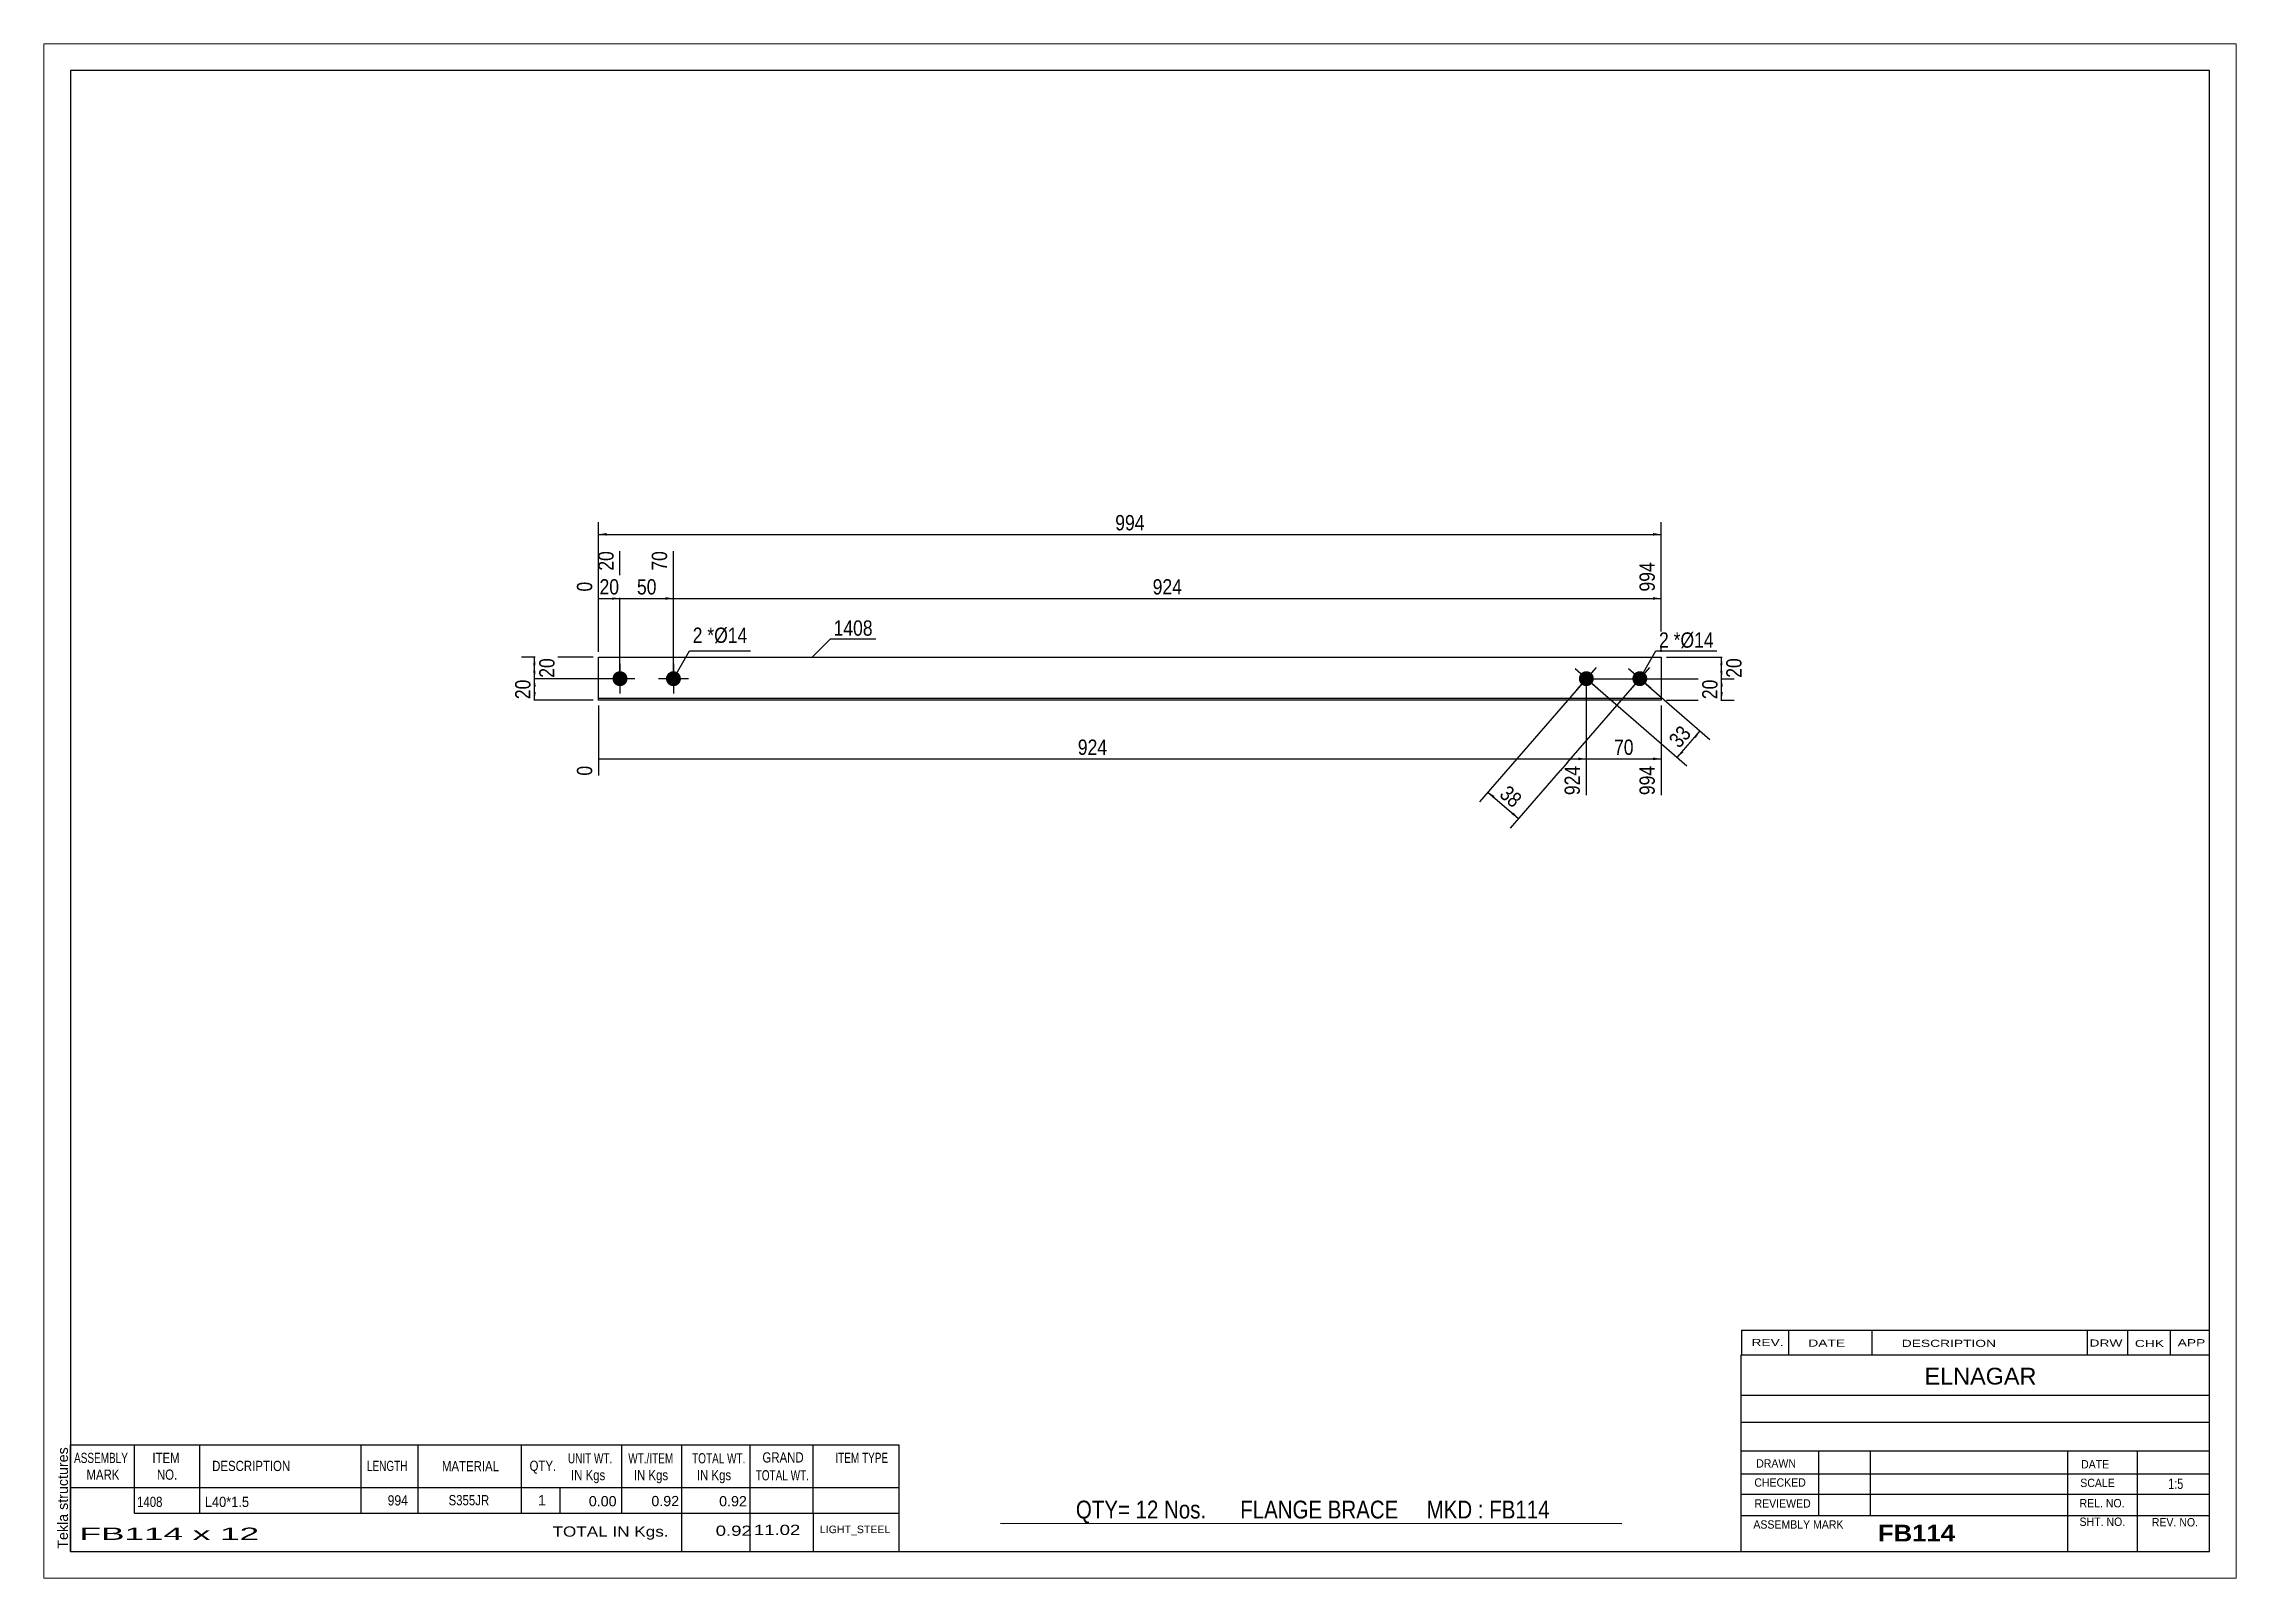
# Paper-space layout 'Layout1' of a CAD drawing. Header units: millimetres. Extents: x 0 to 410, y 0 to 287.
# The model-space entities are those that its viewports show. They can reach past a viewport. Long polylines and large blocks are cut down to what shows.
import ezdxf

# ---------------------------------------------------------------- set-up
doc = ezdxf.new("R2010")
doc.units = ezdxf.units.MM
doc.layers.add('Viewport layer', color=7, linetype='Continuous', plot=False)
doc.styles.add('Arial', font='ARIAL.TTF', dxfattribs={"height": 0.2})
doc.styles.add('Arial Bold', font='ARIALBD.TTF', dxfattribs={"height": 0.2})
doc.styles.add('Arial Narrow', font='ARIALN.TTF', dxfattribs={"height": 0.2})

# ---------------------------------------------------------------- blocks, each defined once
blk = doc.blocks.new('Unknown-629081226-1599')
at = {"color": 5, "linetype": 'Continuous'}
for p, q in [((405, 282), (5, 282)), ((5, 282), (5, 5)), ((405, 5), (405, 282)), ((5, 5), (405, 5))]:
    blk.add_line(p, q, dxfattribs=at)
at = {"color": 174, "linetype": 'Continuous', "style": 'Arial'}
blk.add_text('Tekla structures', height=1.9102, rotation=90, dxfattribs=at).set_placement((4.5, 5.5))
blk = doc.blocks.new('Part-629081226-1227 - 1212')
at = {"color": 2, "linetype": 'Continuous'}
for p, q in [((103.75, 164.25), (103.75, 172.25)), ((103.75, 172.25), (302.47, 172.25)), ((302.47, 172.25), (302.47, 164.25)), ((302.47, 164.55), (103.75, 164.55)), ((302.47, 164.25), (103.75, 164.25))]:
    blk.add_line(p, q, dxfattribs=at)
blk = doc.blocks.new('Bolt-629081226-1228 - 1212')
at = {"linetype": 'Continuous'}
blk.add_hatch(color=3, dxfattribs=at).paths.add_polyline_path([(287.56, 167.19, -1), (289.39, 169.31, -1)])
at = {"color": 3, "linetype": 'Continuous'}
for p, q in [((290.59, 166.41), (286.36, 170.09)), ((290.31, 170.36), (286.64, 166.14))]:
    blk.add_line(p, q, dxfattribs=at)
blk = doc.blocks.new('Bolt-629081226-1229 - 1212')
at = {"linetype": 'Continuous'}
blk.add_hatch(color=3, dxfattribs=at).paths.add_polyline_path([(297.56, 167.19, -1), (299.39, 169.31, -1)])
at = {"color": 3, "linetype": 'Continuous'}
for p, q in [((300.59, 166.41), (296.36, 170.09)), ((300.31, 170.36), (296.64, 166.14))]:
    blk.add_line(p, q, dxfattribs=at)
blk = doc.blocks.new('Bolt-629081226-1230 - 1212')
at = {"linetype": 'Continuous'}
for points in [[(107.75, 166.85, -1), (107.75, 169.65, -1)], [(117.75, 166.85, -1), (117.75, 169.65, -1)]]:
    blk.add_hatch(color=3, dxfattribs=at).paths.add_polyline_path(points)
at = {"color": 3, "linetype": 'Continuous'}
for p, q in [((110.55, 168.25), (104.95, 168.25)), ((107.75, 171.05), (107.75, 165.45)), ((120.55, 168.25), (114.95, 168.25)), ((117.75, 171.05), (117.75, 165.45))]:
    blk.add_line(p, q, dxfattribs=at)
blk = doc.blocks.new('StraightDimension-629081226-1237 - 1212')
at = {"linetype": 'Continuous'}
blk.add_hatch(color=7, dxfattribs=at).paths.add_polyline_path([(300.97, 183.5), (302.47, 183.25), (300.97, 183)])
at = {"color": 7, "linetype": 'Continuous'}
for p, q in [((117.75, 169.25), (117.75, 192.11)), ((302.47, 173.25), (302.47, 190.03)), ((117.75, 183.25), (302.47, 183.25))]:
    blk.add_line(p, q, dxfattribs=at)
at = {"color": 0, "linetype": 'Continuous'}
blk.add_wipeout([(301.87, 190.63), (297.67, 190.63), (297.67, 183.95), (301.87, 183.95)], dxfattribs=at)
at = {"color": 0}
blk.add_wipeout([(213.45, 183.4), (213.45, 187.6), (206.77, 187.6), (206.77, 183.4)], dxfattribs=at)
at = {"color": 3, "linetype": 'Continuous', "style": 'Arial Narrow'}
blk.add_text('994', height=2.863, rotation=90.0002, dxfattribs=at).set_placement((301.27, 184.55))
at = {"color": 3, "style": 'Arial Narrow'}
blk.add_text('924', height=2.863, dxfattribs=at).set_placement((207.37, 184))
blk = doc.blocks.new('StraightDimension-629081226-1238 - 1212')
at = {"linetype": 'Continuous'}
blk.add_hatch(color=7, dxfattribs=at).paths.add_polyline_path([(116.25, 183.5), (117.75, 183.25), (116.25, 183)])
at = {"color": 7, "linetype": 'Continuous'}
for p, q in [((107.75, 169.25), (107.75, 192.11)), ((117.75, 169.25), (117.75, 192.11)), ((107.75, 183.25), (117.75, 183.25))]:
    blk.add_line(p, q, dxfattribs=at)
at = {"color": 0}
blk.add_wipeout([(115.18, 183.4), (115.18, 187.6), (110.32, 187.6), (110.32, 183.4)], dxfattribs=at)
at = {"color": 0, "linetype": 'Continuous'}
blk.add_wipeout([(117.15, 192.71), (112.95, 192.71), (112.95, 187.85), (117.15, 187.85)], dxfattribs=at)
at = {"color": 3, "linetype": 'Continuous', "style": 'Arial Narrow'}
blk.add_text('70', height=2.863, rotation=90.0002, dxfattribs=at).set_placement((116.55, 188.45))
at = {"color": 3, "style": 'Arial Narrow'}
blk.add_text('50', height=2.863, dxfattribs=at).set_placement((110.92, 184))
blk = doc.blocks.new('StraightDimension-629081226-1288 - 1212')
at = {"linetype": 'Continuous'}
for points in [[(308.58, 157.5), (309.75, 158.47), (308.95, 157.17)], [(306.63, 154.48), (305.45, 153.52), (306.25, 154.81)]]:
    blk.add_hatch(color=7, dxfattribs=at).paths.add_polyline_path(points)
at = {"color": 7, "linetype": 'Continuous'}
for p, q in [((289.23, 167.59), (307.27, 151.94)), ((299.23, 167.59), (311.56, 156.89)), ((305.45, 153.52), (309.75, 158.47))]:
    blk.add_line(p, q, dxfattribs=at)
at = {"color": 0}
blk.add_wipeout([(309.08, 157.92), (305.91, 160.68), (302.72, 157.01), (305.9, 154.25)], dxfattribs=at)
at = {"color": 3, "style": 'Arial Narrow'}
blk.add_text('33', height=2.863, rotation=49.0509, dxfattribs=at).set_placement((305.84, 155.1))
blk = doc.blocks.new('StraightDimension-629081226-1239 - 1212')
at = {"linetype": 'Continuous'}
blk.add_hatch(color=7, dxfattribs=at).paths.add_polyline_path([(106.25, 183.5), (107.75, 183.25), (106.25, 183)])
at = {"color": 7, "linetype": 'Continuous'}
for p, q in [((107.75, 169.25), (107.75, 192.11)), ((103.75, 173.25), (103.75, 186.38)), ((103.75, 183.25), (107.75, 183.25))]:
    blk.add_line(p, q, dxfattribs=at)
at = {"color": 0}
blk.add_wipeout([(108.18, 183.4), (108.18, 187.6), (103.32, 187.6), (103.32, 183.4)], dxfattribs=at)
at = {"color": 0, "linetype": 'Continuous'}
blk.add_wipeout([(107.15, 192.71), (102.95, 192.71), (102.95, 187.85), (107.15, 187.85)], dxfattribs=at)
blk.add_wipeout([(103.15, 186.98), (98.95, 186.98), (98.95, 183.95), (103.15, 183.95)], dxfattribs=at)
at = {"color": 3, "linetype": 'Continuous', "style": 'Arial Narrow'}
for s, height, p in [('20', 2.863, (106.55, 188.45)), ('0', 2.86, (102.55, 184.55))]:
    blk.add_text(s, height=height, rotation=90.0002, dxfattribs=at).set_placement(p)
at = {"color": 3, "style": 'Arial Narrow'}
blk.add_text('20', height=2.863, dxfattribs=at).set_placement((103.92, 184))
blk = doc.blocks.new('StraightDimension-629081226-1252 - 1212')
at = {"linetype": 'Continuous'}
blk.add_hatch(color=7, dxfattribs=at).paths.add_polyline_path([(300.97, 153.5), (302.47, 153.25), (300.97, 153)])
at = {"color": 7, "linetype": 'Continuous'}
for p, q in [((288.47, 167.25), (288.47, 146.47)), ((302.47, 163.25), (302.47, 146.47)), ((288.47, 153.25), (302.47, 153.25))]:
    blk.add_line(p, q, dxfattribs=at)
at = {"color": 0}
blk.add_wipeout([(297.9, 153.4), (297.9, 157.6), (293.05, 157.6), (293.05, 153.4)], dxfattribs=at)
at = {"color": 0, "linetype": 'Continuous'}
blk.add_wipeout([(301.87, 152.55), (297.67, 152.55), (297.67, 145.87), (301.87, 145.87)], dxfattribs=at)
at = {"color": 3, "style": 'Arial Narrow'}
blk.add_text('70', height=2.863, dxfattribs=at).set_placement((293.65, 154))
at = {"color": 3, "linetype": 'Continuous', "style": 'Arial Narrow'}
blk.add_text('994', height=2.863, rotation=90.0002, dxfattribs=at).set_placement((301.27, 146.47))
blk = doc.blocks.new('StraightDimension-629081226-1253 - 1212')
at = {"linetype": 'Continuous'}
blk.add_hatch(color=7, dxfattribs=at).paths.add_polyline_path([(286.97, 153.5), (288.47, 153.25), (286.97, 153)])
at = {"color": 7, "linetype": 'Continuous'}
for p, q in [((288.47, 167.25), (288.47, 146.47)), ((103.75, 163.25), (103.75, 150.12)), ((103.75, 153.25), (288.47, 153.25))]:
    blk.add_line(p, q, dxfattribs=at)
at = {"color": 0}
blk.add_wipeout([(199.45, 153.4), (199.45, 157.6), (192.77, 157.6), (192.77, 153.4)], dxfattribs=at)
at = {"color": 0, "linetype": 'Continuous'}
for points in [[(103.15, 152.55), (98.95, 152.55), (98.95, 149.52), (103.15, 149.52)], [(287.87, 152.55), (283.67, 152.55), (283.67, 145.87), (287.87, 145.87)]]:
    blk.add_wipeout(points, dxfattribs=at)
at = {"color": 3, "style": 'Arial Narrow'}
blk.add_text('924', height=2.863, dxfattribs=at).set_placement((193.37, 154))
at = {"color": 3, "linetype": 'Continuous', "style": 'Arial Narrow'}
for s, height, p in [('0', 2.86, (102.55, 150.12)), ('924', 2.863, (287.27, 146.47))]:
    blk.add_text(s, height=height, rotation=90.0002, dxfattribs=at).set_placement(p)
blk = doc.blocks.new('StraightDimension-629081226-1260 - 1212')
at = {"linetype": 'Continuous'}
for points in [[(105.25, 195), (103.75, 195.25), (105.25, 195.5)], [(300.97, 195.5), (302.47, 195.25), (300.97, 195)]]:
    blk.add_hatch(color=7, dxfattribs=at).paths.add_polyline_path(points)
at = {"color": 7, "linetype": 'Continuous'}
for p, q in [((103.75, 173.25), (103.75, 197.5)), ((302.47, 173.25), (302.47, 197.5)), ((103.75, 195.25), (302.47, 195.25))]:
    blk.add_line(p, q, dxfattribs=at)
at = {"color": 0}
blk.add_wipeout([(206.45, 195.4), (206.45, 199.6), (199.77, 199.6), (199.77, 195.4)], dxfattribs=at)
at = {"color": 3, "style": 'Arial Narrow'}
blk.add_text('994', height=2.863, dxfattribs=at).set_placement((200.37, 196))
blk = doc.blocks.new('StraightDimension-629081226-1264 - 1212')
at = {"linetype": 'Continuous'}
for points in [[(313.5, 170.75), (313.75, 172.25), (314, 170.75)], [(314, 169.75), (313.75, 168.25), (313.5, 169.75)]]:
    blk.add_hatch(color=7, dxfattribs=at).paths.add_polyline_path(points)
at = {"color": 7, "linetype": 'Continuous'}
for p, q in [((303.47, 172.25), (316, 172.25)), ((313.75, 168.25), (313.75, 172.25)), ((289.47, 168.25), (316, 168.25))]:
    blk.add_line(p, q, dxfattribs=at)
at = {"color": 0}
blk.add_wipeout([(318.1, 172.68), (313.9, 172.68), (313.9, 167.82), (318.1, 167.82)], dxfattribs=at)
at = {"color": 3, "style": 'Arial Narrow'}
blk.add_text('20', height=2.863, rotation=90.0002, dxfattribs=at).set_placement((317.5, 168.42))
blk = doc.blocks.new('StraightDimension-629081226-1265 - 1212')
at = {"linetype": 'Continuous'}
for points in [[(313.5, 166.75), (313.75, 168.25), (314, 166.75)], [(314, 165.75), (313.75, 164.25), (313.5, 165.75)]]:
    blk.add_hatch(color=7, dxfattribs=at).paths.add_polyline_path(points)
at = {"color": 7, "linetype": 'Continuous'}
for p, q in [((289.47, 168.25), (316.15, 168.25)), ((313.75, 164.25), (313.75, 168.25)), ((303.47, 164.25), (316.15, 164.25))]:
    blk.add_line(p, q, dxfattribs=at)
at = {"color": 0}
blk.add_wipeout([(313.6, 168.68), (309.4, 168.68), (309.4, 163.82), (313.6, 163.82)], dxfattribs=at)
at = {"color": 3, "style": 'Arial Narrow'}
blk.add_text('20', height=2.863, rotation=90.0002, dxfattribs=at).set_placement((313, 164.42))
blk = doc.blocks.new('StraightDimension-629081226-1272 - 1212')
at = {"linetype": 'Continuous'}
for points in [[(91.5, 170.75), (91.75, 172.25), (92, 170.75)], [(92, 169.75), (91.75, 168.25), (91.5, 169.75)]]:
    blk.add_hatch(color=7, dxfattribs=at).paths.add_polyline_path(points)
at = {"color": 7, "linetype": 'Continuous'}
for p, q in [((102.75, 172.25), (89.35, 172.25)), ((91.75, 168.25), (91.75, 172.25)), ((106.75, 168.25), (89.35, 168.25))]:
    blk.add_line(p, q, dxfattribs=at)
at = {"color": 0}
blk.add_wipeout([(96.1, 172.68), (91.9, 172.68), (91.9, 167.82), (96.1, 167.82)], dxfattribs=at)
at = {"color": 3, "style": 'Arial Narrow'}
blk.add_text('20', height=2.863, rotation=90.0002, dxfattribs=at).set_placement((95.5, 168.42))
blk = doc.blocks.new('StraightDimension-629081226-1273 - 1212')
at = {"linetype": 'Continuous'}
for points in [[(91.5, 166.75), (91.75, 168.25), (92, 166.75)], [(92, 165.75), (91.75, 164.25), (91.5, 165.75)]]:
    blk.add_hatch(color=7, dxfattribs=at).paths.add_polyline_path(points)
at = {"color": 7, "linetype": 'Continuous'}
for p, q in [((106.75, 168.25), (89.5, 168.25)), ((91.75, 164.25), (91.75, 168.25)), ((102.75, 164.25), (89.5, 164.25))]:
    blk.add_line(p, q, dxfattribs=at)
at = {"color": 0}
blk.add_wipeout([(91.6, 168.68), (87.4, 168.68), (87.4, 163.82), (91.6, 163.82)], dxfattribs=at)
at = {"color": 3, "style": 'Arial Narrow'}
blk.add_text('20', height=2.863, rotation=90.0002, dxfattribs=at).set_placement((91, 164.42))
blk = doc.blocks.new('StraightDimension-629081226-1282 - 1212')
at = {"linetype": 'Continuous'}
for points in [[(271.05, 145.88), (270.08, 147.05), (271.37, 146.26)], [(274.81, 143.27), (275.78, 142.1), (274.49, 142.9)]]:
    blk.add_hatch(color=7, dxfattribs=at).paths.add_polyline_path(points)
at = {"color": 7, "linetype": 'Continuous'}
for p, q in [((287.82, 167.49), (268.5, 145.24)), ((297.82, 167.49), (274.21, 140.29)), ((270.08, 147.05), (275.78, 142.1))]:
    blk.add_line(p, q, dxfattribs=at)
at = {"color": 0}
blk.add_wipeout([(274.86, 143.1), (277.61, 146.27), (273.95, 149.45), (271.19, 146.28)], dxfattribs=at)
at = {"color": 3, "style": 'Arial Narrow'}
blk.add_text('38', height=2.863, rotation=-40.9493, dxfattribs=at).set_placement((272.04, 146.34))
blk = doc.blocks.new('CBS_REVISION-629081226-1615')
at = {"color": 7, "linetype": 'Continuous'}
for p, q in [((317.49, 46.38), (404.99, 46.38)), ((317.49, 46.38), (317.49, 41.75)), ((326.29, 46.38), (326.29, 41.75)), ((341.88, 46.38), (341.88, 41.81)), ((382.14, 46.38), (382.14, 41.75)), ((389.68, 46.38), (389.68, 41.75)), ((397.63, 46.38), (397.63, 41.75)), ((317.49, 41.75), (404.99, 41.75))]:
    blk.add_line(p, q, dxfattribs=at)
at = {"color": 7, "style": 'Arial Narrow', "width": 1.7}
for s, height, p in [('REV.', 1.326, (319.35, 43.43)), ('DATE', 1.326, (329.98, 43.31)), ('DESCRIPTION', 1.3257, (347.46, 43.26)), ('DRW', 1.326, (382.57, 43.32)), ('CHK', 1.326, (391.06, 43.23)), ('APP', 1.326, (399.06, 43.38))]:
    blk.add_text(s, height=height, dxfattribs=at).set_placement(p)
blk = doc.blocks.new('CBS_BOM-629081226-1612')
at = {"color": 7, "linetype": 'Continuous'}
for p, q in [((4.97, 16.97), (4.97, 24.97)), ((4.97, 24.97), (159.89, 24.97)), ((16.97, 16.97), (16.97, 24.97)), ((29.16, 16.97), (29.16, 24.97)), ((59.32, 16.97), (59.32, 24.97)), ((70, 16.97), (70, 24.97)), ((89.32, 16.97), (89.32, 24.97)), ((108.12, 16.97), (108.12, 24.97)), ((119.33, 16.97), (119.33, 24.97)), ((132.12, 16.97), (132.12, 24.97)), ((143.87, 16.97), (143.87, 24.97)), ((159.89, 24.96), (159.89, 16.98)), ((4.97, 16.97), (159.89, 16.97)), ((4.97, 12.17), (4.97, 16.97)), ((16.97, 12.17), (16.97, 16.97)), ((29.16, 12.17), (29.16, 16.97)), ((59.32, 12.17), (59.32, 16.97)), ((70, 12.17), (70, 16.97)), ((89.32, 12.17), (89.32, 16.97)), ((96.58, 12.17), (96.58, 16.97)), ((108.12, 12.17), (108.12, 16.97)), ((119.33, 12.17), (119.33, 16.97)), ((132.12, 12.17), (132.12, 16.97)), ((143.89, 12.17), (143.89, 16.97)), ((159.89, 16.97), (159.89, 12.17)), ((4.97, 4.97), (4.97, 12.15)), ((16.97, 12.17), (159.89, 12.17)), ((119.33, 4.97), (119.33, 12.15)), ((132.12, 4.97), (132.12, 12.15)), ((143.93, 4.97), (143.93, 12.15)), ((159.89, 12.17), (159.89, 4.97)), ((4.97, 4.97), (159.89, 4.97))]:
    blk.add_line(p, q, dxfattribs=at)
at = {"color": 3, "linetype": 'Continuous', "style": 'Arial'}
for s, height, width, p in [('ASSEMBLY', 1.91, 0.7, (5.65, 21.54)), ('ITEM', 1.91, 0.8, (20.3, 21.54)), ('DESCRIPTION', 1.9102, 0.8, (31.48, 20.04)), ('LENGTH', 1.91, 0.7, (60.43, 20.04)), ('MATERIAL', 1.91, 0.8, (74.45, 19.99)), ('QTY.', 1.91, 0.8, (90.84, 20.07)), ('UNIT WT.', 1.91, 0.7, (98.01, 21.47)), ('WT./ITEM', 1.91, 0.7, (109.3, 21.47)), ('TOTAL WT.', 1.91, 0.7, (121.24, 21.47)), ('GRAND', 1.91, 0.8, (134.39, 21.63)), ('ITEM TYPE', 1.91, 0.7, (148.03, 21.55)), ('MARK', 1.91, 0.8, (7.97, 18.41)), ('NO.', 1.91, 0.8, (21.15, 18.41)), ('IN Kgs', 1.91, 0.8, (98.59, 18.33)), ('IN Kgs', 1.91, 0.8, (110.34, 18.33)), ('IN Kgs', 1.91, 0.8, (122.13, 18.33)), ('TOTAL WT.', 1.91, 0.7, (133.13, 18.29))]:
    blk.add_text(s, height=height, dxfattribs=dict(at, width=width)).set_placement(p)
at = {"color": 7, "linetype": 'Continuous', "style": 'Arial'}
for s, width, p in [('1408', 0.8, (17.43, 13.32)), ('L40*1.5', 0.9, (30.1, 13.32)), ('994', 0.85, (64.3, 13.6)), ('S355JR', 0.8, (75.69, 13.63))]:
    blk.add_text(s, height=1.91, dxfattribs=dict(at, width=width)).set_placement(p)
for s, p in [('1', (92.41, 13.63)), ('0.00', (101.92, 13.44)), ('0.92', (113.62, 13.47)), ('0.92', (126.29, 13.44))]:
    blk.add_text(s, height=1.91, dxfattribs=at).set_placement(p)
at = {"color": 6, "linetype": 'Continuous', "style": 'Arial'}
for s, height, width, p in [('FB114 x 12', 2.292, 2.05, (6.69, 7.16)), ('TOTAL IN Kgs.', 1.9102, 1.2, (95.13, 7.77)), ('0.92', 1.91, 1.3, (125.65, 7.92)), ('11.02', 1.91, 1.3, (132.79, 8.08))]:
    blk.add_text(s, height=height, dxfattribs=dict(at, width=width)).set_placement(p)
blk.add_text('LIGHT_STEEL', height=1.4135, dxfattribs=at).set_placement((145.14, 8.42))
blk = doc.blocks.new('CBS_CALLOFF-629081226-1613')
at = {"color": 7, "linetype": 'Continuous'}
blk.add_line((178.88, 10.27), (295.11, 10.25), dxfattribs=at)
at = {"color": 3, "linetype": 'Continuous', "style": 'Arial Narrow'}
blk.add_text('QTY= 12 Nos.      FLANGE BRACE     MKD : FB114', height=3.3405, dxfattribs=at).set_placement((193.01, 11.16))
blk = doc.blocks.new('CBS_NAME_BLOG-629081226-1614')
at = {"color": 7, "linetype": 'Continuous'}
for p, q in [((317.41, 41.75), (404.93, 41.75)), ((317.41, 5.04), (317.41, 41.75)), ((317.41, 34.21), (404.93, 34.21)), ((317.48, 29.16), (405, 29.16)), ((317.41, 23.79), (404.93, 23.79)), ((331.93, 11.68), (331.93, 23.78)), ((341.62, 11.71), (341.62, 23.78)), ((378.53, 5.04), (378.53, 23.77)), ((391.58, 5.04), (391.58, 23.78)), ((317.42, 19.49), (405, 19.51)), ((317.41, 15.74), (404.93, 15.74)), ((317.41, 11.7), (404.93, 11.7)), ((317.41, 5), (405, 5))]:
    blk.add_line(p, q, dxfattribs=at)
at = {"color": 3, "linetype": 'Continuous', "style": 'Arial'}
blk.add_text('ELNAGAR', height=3.133, dxfattribs=at).set_placement((351.73, 36.22))
at = {"color": 3, "linetype": 'Continuous'}
for s, height, style, width, p in [('DRAWN', 1.566, 'Arial', 0.9, (320.24, 20.68)), ('DATE', 1.566, 'Arial', 0.9, (381, 20.52)), ('CHECKED', 1.566, 'Arial', 0.9, (319.89, 17.11)), ('SCALE', 1.566, 'Arial', 0.9, (380.85, 17.04)), ('1:5', 1.957, 'Arial Narrow', 0.9, (397.3, 16.68)), ('REVIEWED', 1.566, 'Arial', 0.9, (319.93, 13.19)), ('REL. NO.', 1.566, 'Arial', 0.9, (380.71, 13.24)), ('ASSEMBLY MARK', 1.5663, 'Arial', 0.9, (319.71, 9.26)), ('FB114', 3.131, 'Arial Bold', 1.1, (342.99, 6.86)), ('SHT. NO.', 1.566, 'Arial', 0.9, (380.71, 9.77)), ('REV. NO.', 1.566, 'Arial', 0.9, (394.23, 9.68))]:
    blk.add_text(s, height=height, dxfattribs=dict(at, style=style, width=width)).set_placement(p)
blk = doc.blocks.new('Mark-629081226-1301 - 1212')
at = {"color": 0}
blk.add_wipeout([(123.18, 174.95), (123.18, 177.95), (121.35, 177.95), (121.35, 174.95)], dxfattribs=at)
blk.add_wipeout([(123.18, 174.95), (123.18, 177.95), (121.35, 177.95), (121.35, 174.95)], dxfattribs=at)
at = {"color": 7, "linetype": 'Continuous'}
blk.add_line((117.75, 168.25), (120.75, 173.45), dxfattribs=at)
at = {"color": 0}
blk.add_wipeout([(125.36, 174.95), (125.36, 177.95), (124.08, 177.95), (124.08, 174.95)], dxfattribs=at)
blk.add_wipeout([(125.36, 174.95), (125.36, 177.95), (124.08, 177.95), (124.08, 174.95)], dxfattribs=at)
at = {"color": 3, "style": 'Arial Narrow'}
blk.add_text('2', height=2.86, dxfattribs=at).set_placement((121.35, 174.95))
at = {"color": 0}
blk.add_wipeout([(131.57, 174.95), (131.57, 177.95), (125.36, 177.95), (125.36, 174.95)], dxfattribs=at)
blk.add_wipeout([(131.57, 174.95), (131.57, 177.95), (125.36, 177.95), (125.36, 174.95)], dxfattribs=at)
at = {"color": 7, "linetype": 'Continuous'}
blk.add_line((120.75, 173.45), (132.17, 173.45), dxfattribs=at)
at = {"color": 3, "style": 'Arial Narrow'}
for s, height, p in [('*', 2.86, (124.08, 174.95)), ('Ø14', 2.863, (125.36, 174.95))]:
    blk.add_text(s, height=height, dxfattribs=at).set_placement(p)
blk = doc.blocks.new('Mark-629081226-1293 - 1212')
at = {"color": 0}
blk.add_wipeout([(155, 176.29), (155, 179.29), (147.69, 179.29), (147.69, 176.29)], dxfattribs=at)
blk.add_wipeout([(155, 176.29), (155, 179.29), (147.69, 179.29), (147.69, 176.29)], dxfattribs=at)
at = {"color": 7, "linetype": 'Continuous'}
for p, q in [((143.55, 172.15), (147.09, 175.69)), ((147.09, 175.69), (155.6, 175.69))]:
    blk.add_line(p, q, dxfattribs=at)
at = {"color": 3, "style": 'Arial Narrow'}
blk.add_text('1408', height=2.863, dxfattribs=at).set_placement((147.69, 176.29))
blk = doc.blocks.new('MarkSet-629081226-1298 - 1212')
at = {"color": 0}
blk.add_wipeout([(303.9, 174.05), (303.9, 177.05), (302.07, 177.05), (302.07, 174.05)], dxfattribs=at)
blk.add_wipeout([(303.9, 174.05), (303.9, 177.05), (302.07, 177.05), (302.07, 174.05)], dxfattribs=at)
at = {"color": 7, "linetype": 'Continuous'}
blk.add_line((298.47, 168.25), (301.47, 173.45), dxfattribs=at)
at = {"color": 0}
blk.add_wipeout([(306.08, 174.05), (306.08, 177.05), (304.8, 177.05), (304.8, 174.05)], dxfattribs=at)
blk.add_wipeout([(306.08, 174.05), (306.08, 177.05), (304.8, 177.05), (304.8, 174.05)], dxfattribs=at)
at = {"color": 3, "style": 'Arial Narrow'}
blk.add_text('2', height=2.86, dxfattribs=at).set_placement((302.07, 174.05))
at = {"color": 0}
blk.add_wipeout([(312.29, 174.05), (312.29, 177.05), (306.08, 177.05), (306.08, 174.05)], dxfattribs=at)
blk.add_wipeout([(312.29, 174.05), (312.29, 177.05), (306.08, 177.05), (306.08, 174.05)], dxfattribs=at)
at = {"color": 7, "linetype": 'Continuous'}
blk.add_line((301.47, 173.45), (312.89, 173.45), dxfattribs=at)
at = {"color": 3, "style": 'Arial Narrow'}
for s, height, p in [('*', 2.86, (304.8, 174.05)), ('Ø14', 2.863, (306.08, 174.05))]:
    blk.add_text(s, height=height, dxfattribs=at).set_placement(p)

msp = doc.modelspace()

# ---------------------------------------------------------------- block references
for name in ['Unknown-629081226-1599', 'Part-629081226-1227 - 1212', 'Bolt-629081226-1230 - 1212', 'Bolt-629081226-1228 - 1212', 'Bolt-629081226-1229 - 1212', 'CBS_REVISION-629081226-1615', 'CBS_NAME_BLOG-629081226-1614', 'CBS_BOM-629081226-1612', 'CBS_CALLOFF-629081226-1613']:
    msp.add_blockref(name, (0, 0))

# ---------------------------------------------------------------- next in the draw order: block references
msp.add_blockref('StraightDimension-629081226-1237 - 1212', (0, 0))

# ---------------------------------------------------------------- next in the draw order: block references
for name in ['StraightDimension-629081226-1238 - 1212', 'StraightDimension-629081226-1288 - 1212']:
    msp.add_blockref(name, (0, 0))

# ---------------------------------------------------------------- next in the draw order: block references
for name in ['StraightDimension-629081226-1239 - 1212', 'StraightDimension-629081226-1252 - 1212']:
    msp.add_blockref(name, (0, 0))

# ---------------------------------------------------------------- next in the draw order: block references
for name in ['StraightDimension-629081226-1260 - 1212', 'StraightDimension-629081226-1253 - 1212']:
    msp.add_blockref(name, (0, 0))

# ---------------------------------------------------------------- next in the draw order: block references
for name in ['Mark-629081226-1301 - 1212', 'Mark-629081226-1293 - 1212', 'StraightDimension-629081226-1272 - 1212', 'StraightDimension-629081226-1264 - 1212']:
    msp.add_blockref(name, (0, 0))

# ---------------------------------------------------------------- next in the draw order: block references
for name in ['StraightDimension-629081226-1273 - 1212', 'StraightDimension-629081226-1265 - 1212']:
    msp.add_blockref(name, (0, 0))

# ---------------------------------------------------------------- next in the draw order: block references
msp.add_blockref('StraightDimension-629081226-1282 - 1212', (0, 0))

# ---------------------------------------------------------------- next in the draw order: block references
msp.add_blockref('MarkSet-629081226-1298 - 1212', (0, 0))

psp = doc.layouts.get("Layout1")

# ---------------------------------------------------------------- viewports
at = {"layer": 'Viewport layer', "view_target_point": (205, 143.5)}
psp.add_viewport(center=(205, 143.5), size=(410, 287), view_center_point=(0, 0), view_height=287, dxfattribs=at)

doc.saveas('drawing.dxf')
